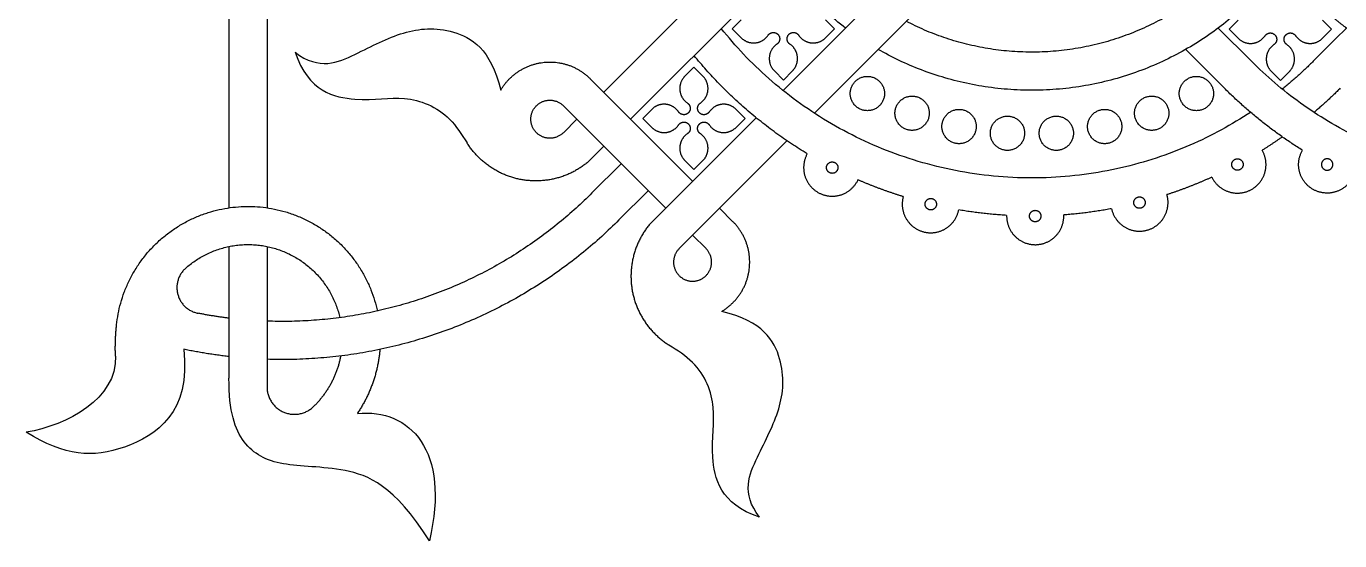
# Model space of a CAD drawing. Header units: millimetres. Extents: x -117 to 119, y -123 to 112.
# Drawn here: x -115.75 to -93.77, y 65.78 to 74.38 of the extents above; entities that cross this region are included whole.
import ezdxf

# ---------------------------------------------------------------- set-up
doc = ezdxf.new("R2010")
doc.units = ezdxf.units.MM
doc.header["$MEASUREMENT"] = 0
doc.layers.add('Layer 03', color=5, linetype='Continuous')

msp = doc.modelspace()

# ---------------------------------------------------------------- linework, layer by layer
at = {"layer": 'Layer 03'}
for p, q in [((-99.374, 77.014), (-103.084, 73.304)), ((-90.995, 77.014), (-94.216, 73.794)), ((-112.355, 76.773), (-112.355, 71.345)), ((-98.923, 76.564), (-102.561, 72.926)), ((-103.433, 75.928), (-106.085, 73.276)), ((-103.076, 75.384), (-105.635, 72.825)), ((-103.785, 74.487), (-103.936, 74.336)), ((-102.224, 74.336), (-102.374, 74.487)), ((-103.936, 74.336), (-103.785, 74.186)), ((-102.374, 74.186), (-102.224, 74.336)), ((-95.807, 74.348), (-95.252, 73.794)), ((-95.472, 74.479), (-95.622, 74.328)), ((-95.622, 74.328), (-95.472, 74.178)), ((-93.911, 74.328), (-94.061, 74.479)), ((-94.061, 74.178), (-93.911, 74.328)), ((-96.35, 73.991), (-95.702, 73.343)), ((-104.577, 73.695), (-104.727, 73.544)), ((-104.426, 73.544), (-104.577, 73.695)), ((-103.23, 73.631), (-103.08, 73.48)), ((-103.08, 73.48), (-102.929, 73.631)), ((-94.917, 73.623), (-94.766, 73.472)), ((-94.766, 73.472), (-94.616, 73.623)), ((-104.599, 71.789), (-106.311, 73.501)), ((-105.049, 71.339), (-106.761, 73.05)), ((-105.282, 72.99), (-105.433, 72.839)), ((-103.721, 72.839), (-103.871, 72.99)), ((-106.536, 72.825), (-106.761, 72.6)), ((-105.433, 72.839), (-105.282, 72.689)), ((-103.537, 72.851), (-105.314, 71.074)), ((-103.871, 72.689), (-103.721, 72.839)), ((-106.085, 72.375), (-106.35, 72.11)), ((-103.021, 72.466), (-104.824, 70.663)), ((-105.793, 72.082), (-106.282, 71.593)), ((-104.727, 72.134), (-104.577, 71.983)), ((-104.577, 71.983), (-104.426, 72.134)), ((-105.342, 71.631), (-105.831, 71.142)), ((-103.923, 71.113), (-104.148, 71.339)), ((-104.374, 70.663), (-104.599, 70.888)), ((-112.355, 70.699), (-112.355, 68.5))]:
    msp.add_line(p, q, dxfattribs=at)
for points in [[(-111.718, 76.773), (-111.718, 71.346)], [(-111.718, 70.699), (-111.718, 68.353)]]:
    msp.add_lwpolyline(points, dxfattribs=at)
for points, weights in [([(-102.04, 74.348), (-105.702, 77.097), (-103.433, 81.074)], [1, 0.750018978956, 1]), ([(-95.72, 75.263), (-98.081, 72.927), (-101.026, 74.461)], [1, 0.808028190791, 1]), ([(-95.269, 74.812), (-98.071, 72.037), (-101.496, 73.991)], [1, 0.796350515363, 1]), ([(-93.661, 74.348), (-93.946, 74.562), (-94.198, 74.812)], [1, 0.99765967092, 1]), ([(-95.264, 72.939), (-100.33, 69.607), (-104.12, 74.34)], [1, 0.739284248021, 1]), ([(-102.681, 72.249), (-103.769, 72.903), (-104.573, 73.887)], [1, 0.985174539923, 1]), ([(-86.886, 72.939), (-91.417, 69.958), (-95.252, 73.794)], [1, 0.775269987419, 1]), ([(-94.216, 73.794), (-94.463, 73.547), (-94.734, 73.327)], [1, 0.998628551756, 1]), ([(-94.397, 72.307), (-95.109, 72.75), (-95.702, 73.343)], [1, 0.993456240799, 1]), ([(-93.765, 73.343), (-93.976, 73.132), (-94.203, 72.939)], [1, 0.99916581515, 1]), ([(-94.734, 72.53), (-94.899, 72.414), (-95.07, 72.307)], [1, 0.999617553062, 1]), ([(-95.913, 71.857), (-96.28, 71.69), (-96.664, 71.565)], [1, 0.99847050469, 1]), ([(-101.075, 71.532), (-101.461, 71.651), (-101.832, 71.812)], [1, 0.998470504698, 1]), ([(-106.282, 71.593), (-108.534, 69.34), (-111.718, 69.451)], [1, 0.917089123904, 1]), ([(-99.345, 71.219), (-99.748, 71.242), (-100.146, 71.31)], [1, 0.998470504636, 1]), ([(-97.59, 71.33), (-97.987, 71.256), (-98.39, 71.226)], [1, 0.998470504629, 1]), ([(-105.831, 71.142), (-108.27, 68.703), (-111.718, 68.814)], [1, 0.91764270927, 1]), ([(-112.355, 69.501), (-112.616, 69.533), (-112.874, 69.584)], [1, 0.999356681392, 1]), ([(-114.253, 68.866), (-114.263, 69.129), (-114.235, 69.391)], [1, 0.997400488986, 1]), ([(-112.355, 68.86), (-112.736, 68.903), (-113.112, 68.982)], [1, 0.998838873216, 1]), ([(-110.486, 68.87), (-110.578, 68.374), (-110.94, 68.024)], [1, 0.95242710759, 1]), ([(-109.83, 68.979), (-109.877, 68.395), (-110.207, 67.911)], [1, 0.966695473857, 1])]:
    msp.add_rational_spline(points, weights, degree=2, dxfattribs=at)
for points in [[(-111.247, 73.943), (-110.842, 73.634), (-110.221, 73.908), (-109.443, 74.324), (-108.628, 74.387), (-107.975, 74.003), (-107.809, 73.312)], [(-103.481, 66.177), (-103.79, 66.582), (-103.516, 67.203), (-103.1, 67.981), (-103.037, 68.796), (-103.421, 69.449), (-104.112, 69.615)], [(-113.112, 68.982), (-112.983, 67.935), (-114.162, 67.13), (-115.099, 67.196), (-115.745, 67.595)], [(-114.253, 68.866), (-114.226, 68.158), (-115.059, 67.71), (-115.745, 67.595)], [(-109.002, 65.783), (-109.597, 66.717), (-110.445, 67.04), (-111.515, 67.006), (-112.16, 67.345), (-112.355, 67.939), (-112.355, 68.5)], [(-110.207, 67.911), (-109.325, 67.99), (-108.646, 67.294), (-109.002, 65.783)]]:
    msp.add_open_spline(points, degree=3, dxfattribs=at)
for points, weights, knots in [([(-103.336, 74.228), (-103.307, 74.27), (-103.258, 74.274), (-103.208, 74.279), (-103.172, 74.244), (-103.137, 74.208), (-103.142, 74.158), (-103.146, 74.108), (-103.188, 74.08)], [1, 0.904841645653, 1, 0.904841645653, 1, 0.904841645653, 1, 0.904841645653, 1], [39.059714, 39.059714, 39.059714, 39.353575, 39.353575, 39.647437, 39.647437, 39.941299, 39.941299, 40.235161, 40.235161, 40.235161]), ([(-102.972, 74.08), (-103.013, 74.108), (-103.018, 74.158), (-103.022, 74.208), (-102.987, 74.244), (-102.952, 74.279), (-102.902, 74.274), (-102.852, 74.27), (-102.824, 74.228)], [1, 0.904841645653, 1, 0.904841645653, 1, 0.904841645653, 1, 0.904841645653, 1], [21.815981, 21.815981, 21.815981, 22.109843, 22.109843, 22.403704, 22.403704, 22.697566, 22.697566, 22.991428, 22.991428, 22.991428]), ([(-95.022, 74.22), (-94.994, 74.261), (-94.944, 74.266), (-94.894, 74.271), (-94.859, 74.235), (-94.824, 74.2), (-94.828, 74.15), (-94.833, 74.1), (-94.874, 74.072)], [1, 0.904841645654, 1, 0.904841645654, 1, 0.904841645654, 1, 0.904841645654, 1], [39.059714, 39.059714, 39.059714, 39.353575, 39.353575, 39.647437, 39.647437, 39.941299, 39.941299, 40.235161, 40.235161, 40.235161]), ([(-94.658, 74.072), (-94.7, 74.1), (-94.704, 74.15), (-94.709, 74.2), (-94.674, 74.235), (-94.638, 74.271), (-94.589, 74.266), (-94.539, 74.261), (-94.511, 74.22)], [1, 0.904841645653, 1, 0.904841645653, 1, 0.904841645653, 1, 0.904841645653, 1], [21.815981, 21.815981, 21.815981, 22.109843, 22.109843, 22.403704, 22.403704, 22.697566, 22.697566, 22.991428, 22.991428, 22.991428]), ([(-103.785, 74.186), (-103.688, 74.088), (-103.55, 74.101), (-103.413, 74.114), (-103.336, 74.228)], [1, 0.904854530768, 1, 0.904854530768, 1], [37.441541, 37.441541, 37.441541, 38.250627, 38.250627, 39.059714, 39.059714, 39.059714]), ([(-103.188, 74.08), (-103.302, 74.003), (-103.315, 73.866), (-103.328, 73.728), (-103.23, 73.631)], [1, 0.904863889332, 1, 0.904863889332, 1], [40.235161, 40.235161, 40.235161, 41.044166, 41.044166, 41.853171, 41.853171, 41.853171]), ([(-102.929, 73.631), (-102.832, 73.728), (-102.845, 73.866), (-102.858, 74.003), (-102.972, 74.08)], [1, 0.904863889332, 1, 0.904863889332, 1], [20.19797, 20.19797, 20.19797, 21.006976, 21.006976, 21.815981, 21.815981, 21.815981]), ([(-102.824, 74.228), (-102.746, 74.114), (-102.609, 74.101), (-102.472, 74.088), (-102.374, 74.186)], [1, 0.904854530768, 1, 0.904854530768, 1], [22.991428, 22.991428, 22.991428, 23.800514, 23.800514, 24.6096, 24.6096, 24.6096]), ([(-95.472, 74.178), (-95.374, 74.08), (-95.237, 74.093), (-95.1, 74.106), (-95.022, 74.22)], [1, 0.904854530768, 1, 0.904854530768, 1], [37.441541, 37.441541, 37.441541, 38.250627, 38.250627, 39.059714, 39.059714, 39.059714]), ([(-94.874, 74.072), (-94.988, 73.995), (-95.001, 73.857), (-95.014, 73.72), (-94.917, 73.623)], [1, 0.904863889332, 1, 0.904863889332, 1], [40.235161, 40.235161, 40.235161, 41.044166, 41.044166, 41.853171, 41.853171, 41.853171]), ([(-94.616, 73.623), (-94.518, 73.72), (-94.531, 73.857), (-94.544, 73.995), (-94.658, 74.072)], [1, 0.904863889332, 1, 0.904863889332, 1], [20.19797, 20.19797, 20.19797, 21.006976, 21.006976, 21.815981, 21.815981, 21.815981]), ([(-94.511, 74.22), (-94.433, 74.106), (-94.296, 74.093), (-94.159, 74.08), (-94.061, 74.178)], [1, 0.904854530768, 1, 0.904854530768, 1], [22.991428, 22.991428, 22.991428, 23.800514, 23.800514, 24.6096, 24.6096, 24.6096]), ([(-107.809, 73.312), (-107.57, 73.714), (-107.106, 73.773), (-106.642, 73.832), (-106.311, 73.501)], [1, 0.898026434801, 1, 0.898026434801, 1], [4.46105, 4.46105, 4.46105, 5.372117, 5.372117, 6.283184, 6.283184, 6.283184]), ([(-104.727, 73.544), (-104.825, 73.447), (-104.812, 73.31), (-104.799, 73.172), (-104.685, 73.095)], [0.999999954636, 0.904863912014, 1, 0.904863912014, 0.999999954636], [54.685112, 54.685112, 54.685112, 55.494117, 55.494117, 56.303123, 56.303123, 56.303123]), ([(-104.469, 73.095), (-104.355, 73.172), (-104.342, 73.31), (-104.329, 73.447), (-104.426, 73.544)], [1, 0.904863889332, 1, 0.904863889332, 1], [51.730874, 51.730874, 51.730874, 52.53988, 52.53988, 53.348885, 53.348885, 53.348885]), ([(-101.675, 72.968), (-101.388, 72.968), (-101.388, 73.254), (-101.388, 73.541), (-101.675, 73.541), (-101.962, 73.541), (-101.962, 73.254), (-101.962, 72.968), (-101.675, 72.968)], [1, 0.707106781187, 1, 0.707106781187, 1, 0.707106781187, 1, 0.707106781187, 1], [0, 0, 0, 1.413717, 1.413717, 2.827433, 2.827433, 4.24115, 4.24115, 5.654867, 5.654867, 5.654867]), ([(-96.171, 72.968), (-95.884, 72.968), (-95.884, 73.254), (-95.884, 73.541), (-96.171, 73.541), (-96.458, 73.541), (-96.458, 73.254), (-96.458, 72.968), (-96.171, 72.968)], [1, 0.707106781187, 1, 0.707106781187, 1, 0.707106781187, 1, 0.707106781187, 1], [0, 0, 0, 1.413717, 1.413717, 2.827433, 2.827433, 4.24115, 4.24115, 5.654867, 5.654867, 5.654867]), ([(-100.927, 72.639), (-100.64, 72.639), (-100.64, 72.926), (-100.64, 73.212), (-100.927, 73.212), (-101.214, 73.212), (-101.214, 72.926), (-101.214, 72.639), (-100.927, 72.639)], [1, 0.707106781187, 1, 0.707106781187, 1, 0.707106781187, 1, 0.707106781187, 1], [0, 0, 0, 1.413717, 1.413717, 2.827433, 2.827433, 4.24115, 4.24115, 5.654867, 5.654867, 5.654867]), ([(-96.919, 72.639), (-96.632, 72.639), (-96.632, 72.926), (-96.632, 73.212), (-96.919, 73.212), (-97.206, 73.212), (-97.206, 72.926), (-97.206, 72.639), (-96.919, 72.639)], [1, 0.707106781187, 1, 0.707106781187, 1, 0.707106781187, 1, 0.707106781187, 1], [0, 0, 0, 1.413717, 1.413717, 2.827433, 2.827433, 4.24115, 4.24115, 5.654867, 5.654867, 5.654867]), ([(-106.761, 72.6), (-106.912, 72.449), (-107.108, 72.531), (-107.305, 72.612), (-107.305, 72.825), (-107.305, 73.038), (-107.108, 73.119), (-106.912, 73.201), (-106.761, 73.05)], [1, 0.831469247913, 1, 0.831469247913, 1, 0.831469247913, 1, 0.831469247913, 1], [1.570793, 1.570793, 1.570793, 2.748891, 2.748891, 3.92699, 3.92699, 5.105088, 5.105088, 6.283187, 6.283187, 6.283187]), ([(-104.833, 72.947), (-104.91, 73.061), (-105.047, 73.074), (-105.185, 73.087), (-105.282, 72.99)], [0.999999954631, 0.904854553452, 1, 0.904854530768, 1], [57.47857, 57.47857, 57.47857, 58.287656, 58.287656, 59.096742, 59.096742, 59.096742]), ([(-104.685, 73.095), (-104.643, 73.067), (-104.639, 73.017), (-104.634, 72.967), (-104.669, 72.932), (-104.705, 72.896), (-104.755, 72.901), (-104.805, 72.906), (-104.833, 72.947)], [0.999999954625, 0.904841668341, 1, 0.904841645653, 1, 0.904841645653, 1, 0.904841668341, 0.999999954625], [56.303123, 56.303123, 56.303123, 56.596984, 56.596984, 56.890846, 56.890846, 57.184708, 57.184708, 57.47857, 57.47857, 57.47857]), ([(-104.321, 72.947), (-104.349, 72.906), (-104.399, 72.901), (-104.449, 72.896), (-104.484, 72.932), (-104.52, 72.967), (-104.515, 73.017), (-104.51, 73.067), (-104.469, 73.095)], [1, 0.904841645653, 1, 0.904841645653, 1, 0.904841645653, 1, 0.904841645653, 1], [50.555428, 50.555428, 50.555428, 50.849289, 50.849289, 51.143151, 51.143151, 51.437013, 51.437013, 51.730874, 51.730874, 51.730874]), ([(-103.871, 72.99), (-103.969, 73.087), (-104.106, 73.074), (-104.243, 73.061), (-104.321, 72.947)], [0.999999954631, 0.904854553452, 1, 0.904854530768, 1], [48.937255, 48.937255, 48.937255, 49.746341, 49.746341, 50.555428, 50.555428, 50.555428]), ([(-100.141, 72.416), (-99.854, 72.416), (-99.854, 72.703), (-99.854, 72.99), (-100.141, 72.99), (-100.428, 72.99), (-100.428, 72.703), (-100.428, 72.416), (-100.141, 72.416)], [1, 0.707106781187, 1, 0.707106781187, 1, 0.707106781187, 1, 0.707106781187, 1], [0, 0, 0, 1.413717, 1.413717, 2.827433, 2.827433, 4.24115, 4.24115, 5.654867, 5.654867, 5.654867]), ([(-97.705, 72.416), (-97.419, 72.416), (-97.419, 72.703), (-97.419, 72.99), (-97.705, 72.99), (-97.992, 72.99), (-97.992, 72.703), (-97.992, 72.416), (-97.705, 72.416)], [1, 0.707106781187, 1, 0.707106781187, 1, 0.707106781187, 1, 0.707106781187, 1], [0, 0, 0, 1.413717, 1.413717, 2.827433, 2.827433, 4.24115, 4.24115, 5.654867, 5.654867, 5.654867]), ([(-105.282, 72.689), (-105.185, 72.591), (-105.047, 72.604), (-104.91, 72.617), (-104.833, 72.731)], [1, 0.904854530768, 1, 0.904854530768, 1], [60.432969, 60.432969, 60.432969, 61.242055, 61.242055, 62.051142, 62.051142, 62.051142]), ([(-104.833, 72.731), (-104.805, 72.772), (-104.755, 72.777), (-104.705, 72.782), (-104.669, 72.746), (-104.634, 72.711), (-104.639, 72.661), (-104.643, 72.611), (-104.685, 72.583)], [1, 0.904841645654, 1, 0.904841645654, 1, 0.904841645654, 1, 0.904841645654, 1], [62.051142, 62.051142, 62.051142, 62.345003, 62.345003, 62.638865, 62.638865, 62.932727, 62.932727, 63.226588, 63.226588, 63.226588]), ([(-104.469, 72.583), (-104.51, 72.611), (-104.515, 72.661), (-104.52, 72.711), (-104.484, 72.746), (-104.449, 72.782), (-104.399, 72.777), (-104.349, 72.772), (-104.321, 72.731)], [1, 0.904841645653, 1, 0.904841645653, 1, 0.904841645653, 1, 0.904841645653, 1], [44.807409, 44.807409, 44.807409, 45.101271, 45.101271, 45.395132, 45.395132, 45.688994, 45.688994, 45.982856, 45.982856, 45.982856]), ([(-104.321, 72.731), (-104.243, 72.617), (-104.106, 72.604), (-103.969, 72.591), (-103.871, 72.689)], [1, 0.904854530768, 1, 0.904854553452, 0.999999954631], [45.982856, 45.982856, 45.982856, 46.791942, 46.791942, 47.601028, 47.601028, 47.601028]), ([(-99.332, 72.304), (-99.045, 72.304), (-99.045, 72.591), (-99.045, 72.877), (-99.332, 72.877), (-99.618, 72.877), (-99.618, 72.591), (-99.618, 72.304), (-99.332, 72.304)], [1, 0.707106781187, 1, 0.707106781187, 1, 0.707106781187, 1, 0.707106781187, 1], [0, 0, 0, 1.413717, 1.413717, 2.827433, 2.827433, 4.24115, 4.24115, 5.654867, 5.654867, 5.654867]), ([(-98.515, 72.304), (-98.228, 72.304), (-98.228, 72.591), (-98.228, 72.877), (-98.515, 72.877), (-98.801, 72.877), (-98.801, 72.591), (-98.801, 72.304), (-98.515, 72.304)], [1, 0.707106781187, 1, 0.707106781187, 1, 0.707106781187, 1, 0.707106781187, 1], [0, 0, 0, 1.413717, 1.413717, 2.827433, 2.827433, 4.24115, 4.24115, 5.654867, 5.654867, 5.654867]), ([(-104.685, 72.583), (-104.799, 72.506), (-104.812, 72.368), (-104.825, 72.231), (-104.727, 72.134)], [1, 0.904863889332, 1, 0.904863889332, 1], [40.235161, 40.235161, 40.235161, 41.044166, 41.044166, 41.853171, 41.853171, 41.853171]), ([(-104.426, 72.134), (-104.329, 72.231), (-104.342, 72.368), (-104.355, 72.506), (-104.469, 72.583)], [1, 0.904863889332, 1, 0.904863889332, 1], [43.189398, 43.189398, 43.189398, 43.998403, 43.998403, 44.807409, 44.807409, 44.807409]), ([(-106.35, 72.11), (-106.824, 71.715), (-107.434, 71.811), (-108.043, 71.908), (-108.372, 72.43)], [1, 0.910628099152, 1, 0.910628099152, 1], [0, 0, 0, 3.637903, 3.637903, 7.275806, 7.275806, 7.275806]), ([(-95.913, 71.857), (-95.823, 71.675), (-95.63, 71.613), (-95.437, 71.552), (-95.259, 71.647), (-95.08, 71.742), (-95.025, 71.937), (-94.969, 72.132), (-95.07, 72.307)], [1, 0.920714702896, 1, 0.920714702896, 1, 0.920714702896, 1, 0.920714702896, 1], [3.043496, 3.043496, 3.043496, 4.246161, 4.246161, 5.448826, 5.448826, 6.651491, 6.651491, 7.854156, 7.854156, 7.854156]), ([(-93.555, 71.857), (-93.645, 71.675), (-93.837, 71.613), (-94.03, 71.552), (-94.209, 71.647), (-94.387, 71.742), (-94.443, 71.937), (-94.499, 72.132), (-94.397, 72.307)], [1, 0.920714702896, 1, 0.920714702896, 1, 0.920714702896, 1, 0.920714702896, 1], [3.043496, 3.043496, 3.043496, 4.246161, 4.246161, 5.448826, 5.448826, 6.651491, 6.651491, 7.854156, 7.854156, 7.854156]), ([(-102.681, 72.249), (-102.779, 72.072), (-102.721, 71.878), (-102.662, 71.685), (-102.482, 71.592), (-102.302, 71.499), (-102.11, 71.564), (-101.918, 71.629), (-101.832, 71.812)], [1, 0.920714702896, 1, 0.920714702896, 1, 0.920714702896, 1, 0.920714702896, 1], [1.593547, 1.593547, 1.593547, 2.796212, 2.796212, 3.998877, 3.998877, 5.201542, 5.201542, 6.404207, 6.404207, 6.404207]), ([(-102.263, 72.112), (-102.359, 72.112), (-102.359, 72.017), (-102.359, 71.921), (-102.263, 71.921), (-102.168, 71.921), (-102.168, 72.017), (-102.168, 72.112), (-102.263, 72.112)], [1, 0.707106781187, 1, 0.707106781187, 1, 0.707106781187, 1, 0.707106781187, 1], [0, 0, 0, 2.356194, 2.356194, 4.712389, 4.712389, 7.068583, 7.068583, 9.424778, 9.424778, 9.424778]), ([(-95.484, 72.164), (-95.58, 72.164), (-95.58, 72.068), (-95.58, 71.973), (-95.484, 71.973), (-95.389, 71.973), (-95.389, 72.068), (-95.389, 72.164), (-95.484, 72.164)], [1, 0.707106781187, 1, 0.707106781187, 1, 0.707106781187, 1, 0.707106781187, 1], [0, 0, 0, 2.356194, 2.356194, 4.712389, 4.712389, 7.068583, 7.068583, 9.424778, 9.424778, 9.424778]), ([(-93.983, 72.164), (-93.888, 72.164), (-93.888, 72.068), (-93.888, 71.973), (-93.983, 71.973), (-94.079, 71.973), (-94.079, 72.068), (-94.079, 72.164), (-93.983, 72.164)], [1, 0.707106781187, 1, 0.707106781187, 1, 0.707106781187, 1, 0.707106781187, 1], [0, 0, 0, 2.356194, 2.356194, 4.712389, 4.712389, 7.068583, 7.068583, 9.424778, 9.424778, 9.424778]), ([(-101.075, 71.532), (-101.129, 71.336), (-101.025, 71.162), (-100.922, 70.988), (-100.725, 70.941), (-100.528, 70.894), (-100.358, 71.003), (-100.187, 71.112), (-100.146, 71.31)], [1, 0.920714702896, 1, 0.920714702896, 1, 0.920714702896, 1, 0.920714702896, 1], [1.956034, 1.956034, 1.956034, 3.158699, 3.158699, 4.361364, 4.361364, 5.564029, 5.564029, 6.766694, 6.766694, 6.766694]), ([(-100.614, 71.501), (-100.71, 71.501), (-100.71, 71.406), (-100.71, 71.31), (-100.614, 71.31), (-100.519, 71.31), (-100.519, 71.406), (-100.519, 71.501), (-100.614, 71.501)], [1, 0.707106781187, 1, 0.707106781187, 1, 0.707106781187, 1, 0.707106781187, 1], [0, 0, 0, 2.356194, 2.356194, 4.712389, 4.712389, 7.068583, 7.068583, 9.424778, 9.424778, 9.424778]), ([(-97.59, 71.33), (-97.547, 71.132), (-97.374, 71.026), (-97.202, 70.919), (-97.006, 70.969), (-96.809, 71.019), (-96.709, 71.195), (-96.608, 71.371), (-96.664, 71.565)], [1, 0.920714702896, 1, 0.920714702896, 1, 0.920714702896, 1, 0.920714702896, 1], [2.681009, 2.681009, 2.681009, 3.883674, 3.883674, 5.086339, 5.086339, 6.289004, 6.289004, 7.491669, 7.491669, 7.491669]), ([(-97.123, 71.528), (-97.219, 71.528), (-97.219, 71.432), (-97.219, 71.337), (-97.123, 71.337), (-97.028, 71.337), (-97.028, 71.432), (-97.028, 71.528), (-97.123, 71.528)], [1, 0.707106781187, 1, 0.707106781187, 1, 0.707106781187, 1, 0.707106781187, 1], [0, 0, 0, 2.356194, 2.356194, 4.712389, 4.712389, 7.068583, 7.068583, 9.424778, 9.424778, 9.424778]), ([(-114.235, 69.391), (-114.035, 71.266), (-112.152, 71.365), (-110.269, 71.465), (-109.872, 69.621)], [1, 0.761049470837, 1, 0.761049470837, 1], [35.805168, 35.805168, 35.805168, 42.787156, 42.787156, 49.769143, 49.769143, 49.769143]), ([(-99.345, 71.219), (-99.35, 71.017), (-99.208, 70.872), (-99.066, 70.728), (-98.864, 70.729), (-98.661, 70.731), (-98.521, 70.877), (-98.382, 71.024), (-98.39, 71.226)], [1, 0.920714702896, 1, 0.920714702896, 1, 0.920714702896, 1, 0.920714702896, 1], [11.743299, 11.743299, 11.743299, 12.945964, 12.945964, 14.148629, 14.148629, 15.351294, 15.351294, 16.553959, 16.553959, 16.553959]), ([(-98.867, 71.303), (-98.963, 71.303), (-98.963, 71.207), (-98.963, 71.111), (-98.867, 71.111), (-98.772, 71.111), (-98.772, 71.207), (-98.772, 71.303), (-98.867, 71.303)], [1, 0.707106781187, 1, 0.707106781187, 1, 0.707106781187, 1, 0.707106781187, 1], [0, 0, 0, 2.356194, 2.356194, 4.712389, 4.712389, 7.068583, 7.068583, 9.424778, 9.424778, 9.424778]), ([(-105.314, 71.074), (-105.709, 70.6), (-105.613, 69.99), (-105.516, 69.381), (-104.994, 69.052)], [1, 0.910628099168, 1, 0.910628099168, 1], [0, 0, 0, 3.637903, 3.637903, 7.275806, 7.275806, 7.275806]), ([(-104.112, 69.615), (-103.709, 69.853), (-103.651, 70.318), (-103.592, 70.782), (-103.923, 71.113)], [1, 0.898026434801, 1, 0.898026434801, 1], [4.46105, 4.46105, 4.46105, 5.372117, 5.372117, 6.283184, 6.283184, 6.283184]), ([(-113.078, 70.337), (-112.407, 70.93), (-111.554, 70.656), (-110.701, 70.383), (-110.5, 69.51)], [1, 0.8693422605, 1, 0.8693422605, 1], [39.469898, 39.469898, 39.469898, 44.583006, 44.583006, 49.696115, 49.696115, 49.696115]), ([(-104.824, 70.663), (-104.975, 70.512), (-104.893, 70.316), (-104.812, 70.119), (-104.599, 70.119), (-104.386, 70.119), (-104.305, 70.316), (-104.223, 70.512), (-104.374, 70.663)], [1, 0.831469612303, 1, 0.831469612303, 1, 0.831469612303, 1, 0.831469612303, 1], [1.570793, 1.570793, 1.570793, 2.74889, 2.74889, 3.926987, 3.926987, 5.105085, 5.105085, 6.283182, 6.283182, 6.283182]), ([(-113.078, 70.337), (-113.281, 70.158), (-113.21, 69.897), (-113.139, 69.636), (-112.874, 69.584)], [1, 0.849325485454, 1, 0.849325485454, 1], [0, 0, 0, 1.519645, 1.519645, 3.03929, 3.03929, 3.03929]), ([(-111.718, 68.353), (-111.718, 68.05), (-111.438, 67.931), (-111.158, 67.813), (-110.94, 68.024)], [1, 0.833811991499, 1, 0.833811991499, 1], [0, 0, 0, 1.684108, 1.684108, 3.368216, 3.368216, 3.368216])]:
    msp.add_rational_spline(points, weights, degree=2, knots=knots, dxfattribs=at)
for points in [[(-111.247, 73.943), (-111.033, 73.287), (-110.142, 73.082), (-109.441, 73.254), (-108.727, 72.984), (-108.462, 72.572), (-108.372, 72.43)], [(-103.481, 66.177), (-104.137, 66.391), (-104.342, 67.282), (-104.17, 67.983), (-104.44, 68.696), (-104.852, 68.962), (-104.994, 69.052)]]:
    msp.add_open_spline(points, degree=3, knots=[0, 0, 0, 0, 3.676102, 7.352205, 11.028307, 12.943154, 12.943154, 12.943154, 12.943154], dxfattribs=at)

doc.saveas('drawing.dxf')
